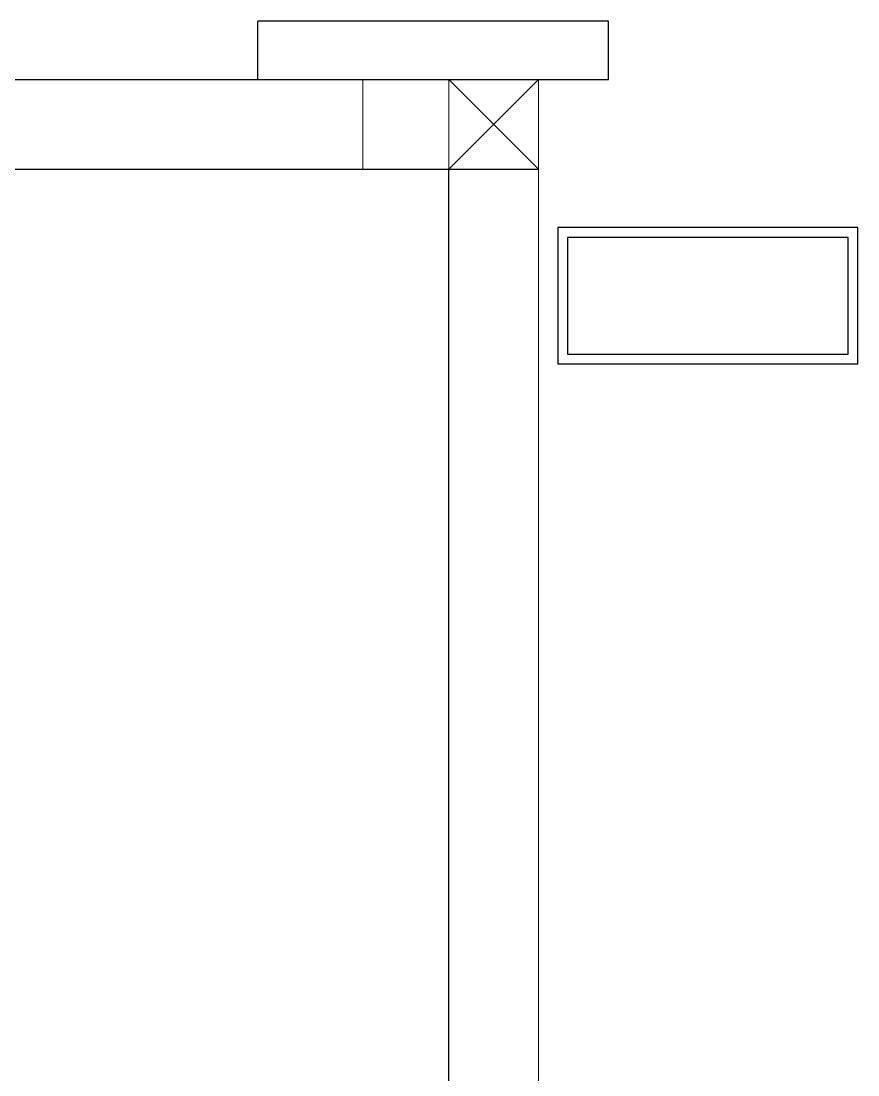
# Model space of a CAD drawing. Header units: inches. Extents: x -605 to 2991212, y -2872845 to 0.
# Drawn here: x 2454808 to 2456956, y -2714839 to -2712134 of the extents above; entities that cross this region are included whole.
import ezdxf

# ---------------------------------------------------------------- set-up
doc = ezdxf.new("R2010")
doc.units = ezdxf.units.IN
doc.header["$LTSCALE"] = 600
doc.header["$MEASUREMENT"] = 0
doc.layers.add('rRCC 2', color=40, linetype='Continuous', lineweight=15)
doc.layers.add('WALLS', color=7, linetype='Continuous', lineweight=30)
doc.layers.add('SnT-ROAD', color=25, linetype='Continuous')
doc.layers.add('window', color=7, linetype='Continuous', lineweight=15, true_color=0x735461)

# ---------------------------------------------------------------- blocks, each defined once
blk = doc.blocks.new('GGG')
at = {"color": 3, "linetype": 'ByBlock'}
blk.add_lwpolyline([(2620403.2, -2241974.8), (2621173.2, -2241974.8), (2621173.2, -2241624.8), (2620403.2, -2241624.8)], close=True, dxfattribs=at)
at = {"color": 2, "linetype": 'ByBlock'}
blk.add_lwpolyline([(2620428.2, -2241949.8), (2621148.2, -2241949.8), (2621148.2, -2241649.8), (2620428.2, -2241649.8)], close=True, dxfattribs=at)
at = {"layer": 'rRCC 2', "color": 6}
for p, q in [((2620353.2, -2241244.8), (2620123.2, -2241474.8)), ((2620353.2, -2241474.8), (2620123.2, -2241244.8))]:
    blk.add_line(p, q, dxfattribs=at)
for points in [[(2620353.2, -2241474.8), (2620353.2, -2241244.8), (2619903.2, -2241244.8), (2619903.2, -2241474.8)], [(2620353.2, -2241244.8), (2620123.2, -2241244.8), (2620123.2, -2241474.8), (2620353.2, -2241474.8)]]:
    blk.add_lwpolyline(points, close=True, dxfattribs=at)
at = {"layer": 'WALLS', "linetype": 'ByBlock'}
for p, q in [((2620533.2, -2241094.8), (2619633.2, -2241094.8)), ((2619633.2, -2241244.8), (2619633.2, -2241094.8)), ((2620533.2, -2241244.8), (2620533.2, -2241094.8)), ((2620123.2, -2247770.3), (2620123.2, -2241474.8))]:
    blk.add_line(p, q, dxfattribs=at)
for points in [[(2618883.2, -2241244.8), (2620533.2, -2241244.8)], [(2618883.2, -2241474.8), (2620353.2, -2241474.8)]]:
    blk.add_lwpolyline(points, dxfattribs=at)
at = {"layer": 'window', "color": 146, "linetype": 'ByBlock', "true_color": 0x105689}
blk.add_line((2620353.2, -2247770.3), (2620353.2, -2241474.8), dxfattribs=at)

msp = doc.modelspace()

# ---------------------------------------------------------------- block references
at = {"layer": 'SnT-ROAD', "color": 1, "linetype": 'ByBlock'}
msp.add_blockref('GGG', (-164217.6, -471039.5), dxfattribs=at)

doc.saveas('drawing.dxf')
